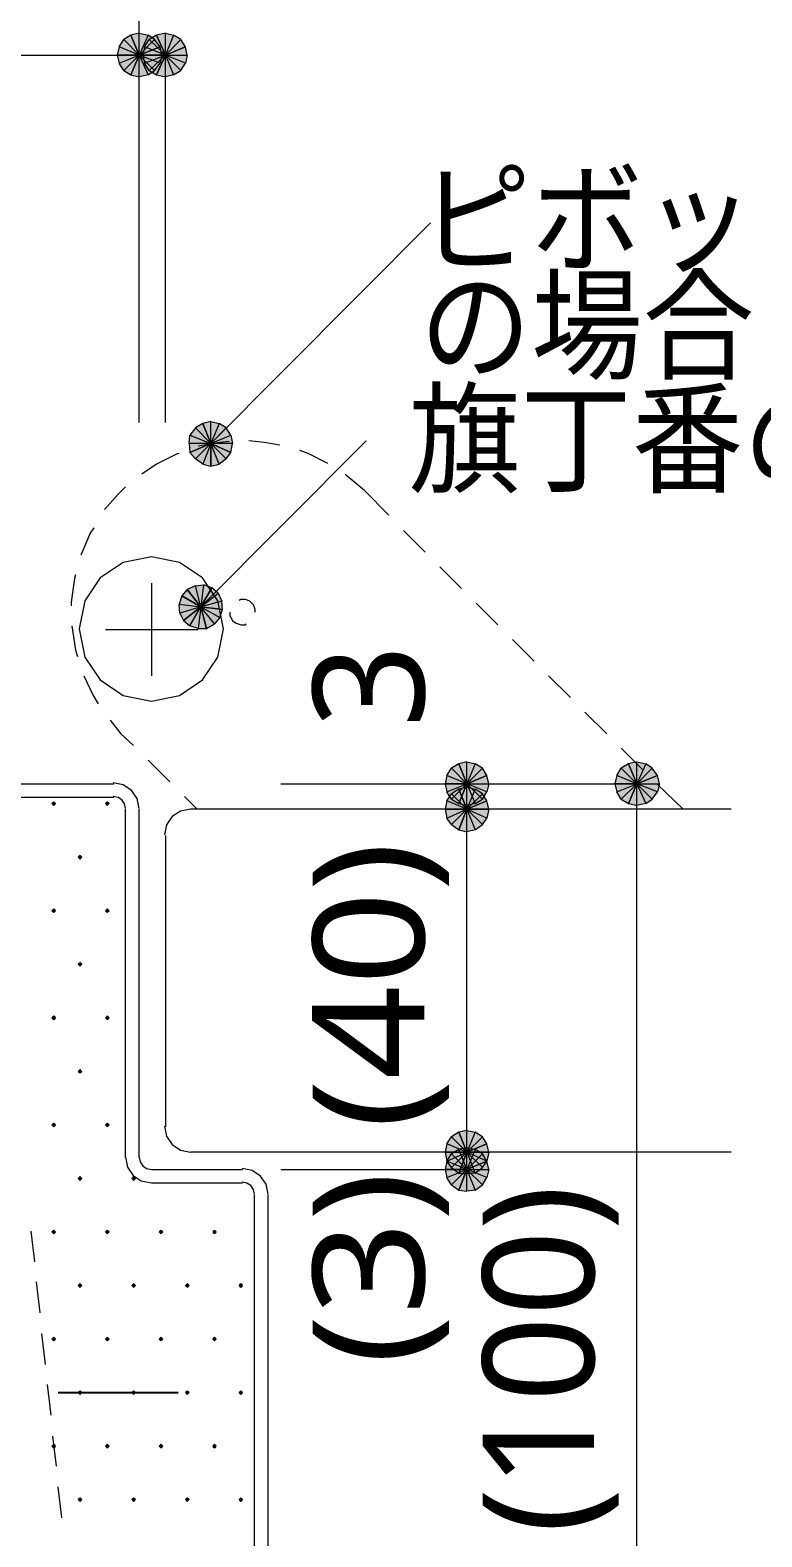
# Model space of a CAD drawing. Header units: millimetres. Extents: x 0 to 420, y 0 to 297.
# Drawn here: x 47.14 to 64.19, y 97.87 to 133.02 of the extents above; entities that cross this region are included whole.
import ezdxf
from ezdxf.enums import TextEntityAlignment as Align

# ---------------------------------------------------------------- set-up
doc = ezdxf.new("R2010")
doc.units = ezdxf.units.MM
doc.styles.add('kst32b', font='NotoSansJP-Variable.ttf')

msp = doc.modelspace()

# ---------------------------------------------------------------- hatches: boundary and pattern name
h = msp.add_hatch(color=7)
h.paths.add_polyline_path([(49.488, 132.905), (49.318, 132.8), (49.678, 132.44), (49.488, 132.905)])
h.paths.add_polyline_path([(49.318, 132.8), (49.678, 132.44), (49.212, 132.63), (49.318, 132.8)])
h.paths.add_polyline_path([(49.678, 132.44), (49.212, 132.63), (49.17, 132.44), (49.678, 132.44)])
h = msp.add_hatch(color=7)
h.paths.add_polyline_path([(50.038, 132.8), (49.89, 132.905), (49.678, 132.44), (50.038, 132.8)])
h.paths.add_polyline_path([(49.89, 132.905), (49.678, 132.44), (49.678, 132.948), (49.89, 132.905)])
h.paths.add_polyline_path([(49.678, 132.44), (49.678, 132.948), (49.488, 132.905), (49.678, 132.44)])
h = msp.add_hatch(color=7)
h.paths.add_polyline_path([(50.08, 132.905), (49.911, 132.8), (50.292, 132.44), (50.08, 132.905)])
h.paths.add_polyline_path([(49.911, 132.8), (50.292, 132.44), (49.805, 132.63), (49.911, 132.8)])
h.paths.add_polyline_path([(50.292, 132.44), (49.805, 132.63), (49.763, 132.44), (50.292, 132.44)])
h = msp.add_hatch(color=7)
h.paths.add_polyline_path([(50.652, 132.8), (50.482, 132.905), (50.292, 132.44), (50.652, 132.8)])
h.paths.add_polyline_path([(50.482, 132.905), (50.292, 132.44), (50.292, 132.948), (50.482, 132.905)])
h.paths.add_polyline_path([(50.292, 132.44), (50.292, 132.948), (50.08, 132.905), (50.292, 132.44)])
for points in [[(50.165, 132.63), (50.038, 132.8), (49.678, 132.44), (50.165, 132.63)], [(50.758, 132.63), (50.652, 132.8), (50.292, 132.44), (50.758, 132.63)], [(51.16, 123.846), (50.991, 123.74), (51.35, 123.38), (51.16, 123.846)], [(50.8, 119.973), (50.673, 119.825), (51.118, 119.571), (50.8, 119.973)], [(57.785, 115.634), (57.679, 115.803), (57.319, 115.443), (57.785, 115.634)], [(61.764, 115.634), (61.637, 115.803), (61.278, 115.443), (61.764, 115.634)], [(47.689, 115.02), (47.667, 114.998), (47.646, 114.977), (47.667, 114.956), (47.689, 114.935), (47.71, 114.956), (47.731, 114.977), (47.71, 114.998), (47.689, 115.02)], [(48.937, 115.02), (48.916, 114.998), (48.895, 114.977), (48.916, 114.956), (48.937, 114.935), (48.959, 114.956), (48.98, 114.977), (48.959, 114.998), (48.937, 115.02)], [(57.785, 115.041), (57.679, 115.21), (57.319, 114.85), (57.785, 115.041)], [(48.302, 113.771), (48.281, 113.75), (48.26, 113.729), (48.281, 113.707), (48.302, 113.686), (48.323, 113.707), (48.345, 113.729), (48.323, 113.75), (48.302, 113.771)], [(47.689, 112.522), (47.667, 112.501), (47.646, 112.48), (47.667, 112.459), (47.689, 112.437), (47.71, 112.459), (47.731, 112.48), (47.71, 112.501), (47.689, 112.522)], [(48.937, 112.522), (48.916, 112.501), (48.895, 112.48), (48.916, 112.459), (48.937, 112.437), (48.959, 112.459), (48.98, 112.48), (48.959, 112.501), (48.937, 112.522)], [(48.302, 111.273), (48.281, 111.252), (48.26, 111.231), (48.281, 111.21), (48.302, 111.188), (48.323, 111.21), (48.345, 111.231), (48.323, 111.252), (48.302, 111.273)], [(47.689, 110.024), (47.667, 110.003), (47.646, 109.982), (47.667, 109.961), (47.689, 109.94), (47.71, 109.961), (47.731, 109.982), (47.71, 110.003), (47.689, 110.024)], [(48.937, 110.024), (48.916, 110.003), (48.895, 109.982), (48.916, 109.961), (48.937, 109.94), (48.959, 109.961), (48.98, 109.982), (48.959, 110.003), (48.937, 110.024)], [(48.302, 108.775), (48.281, 108.754), (48.26, 108.733), (48.281, 108.712), (48.302, 108.691), (48.323, 108.712), (48.345, 108.733), (48.323, 108.754), (48.302, 108.775)], [(47.689, 107.527), (47.667, 107.505), (47.646, 107.484), (47.667, 107.463), (47.689, 107.442), (47.71, 107.463), (47.731, 107.484), (47.71, 107.505), (47.689, 107.527)], [(48.937, 107.527), (48.916, 107.505), (48.895, 107.484), (48.916, 107.463), (48.937, 107.442), (48.959, 107.463), (48.98, 107.484), (48.959, 107.505), (48.937, 107.527)], [(57.785, 107.04), (57.679, 107.209), (57.319, 106.849), (57.785, 107.04)], [(57.785, 106.638), (57.679, 106.807), (57.319, 106.447), (57.785, 106.638)], [(48.302, 106.278), (48.281, 106.257), (48.26, 106.236), (48.281, 106.214), (48.302, 106.193), (48.323, 106.214), (48.345, 106.236), (48.323, 106.257), (48.302, 106.278)], [(49.551, 106.278), (49.53, 106.257), (49.509, 106.236), (49.53, 106.214), (49.551, 106.193), (49.572, 106.214), (49.594, 106.236), (49.572, 106.257), (49.551, 106.278)], [(47.689, 105.029), (47.667, 105.008), (47.646, 104.987), (47.667, 104.966), (47.689, 104.944), (47.71, 104.966), (47.731, 104.987), (47.71, 105.008), (47.689, 105.029)], [(48.937, 105.029), (48.916, 105.008), (48.895, 104.987), (48.916, 104.966), (48.937, 104.944), (48.959, 104.966), (48.98, 104.987), (48.959, 105.008), (48.937, 105.029)], [(50.186, 105.029), (50.165, 105.008), (50.144, 104.987), (50.165, 104.966), (50.186, 104.944), (50.207, 104.966), (50.229, 104.987), (50.207, 105.008), (50.186, 105.029)], [(51.435, 105.029), (51.414, 105.008), (51.393, 104.987), (51.414, 104.966), (51.435, 104.944), (51.456, 104.966), (51.477, 104.987), (51.456, 105.008), (51.435, 105.029)], [(48.302, 103.78), (48.281, 103.759), (48.26, 103.738), (48.281, 103.717), (48.302, 103.696), (48.323, 103.717), (48.345, 103.738), (48.323, 103.759), (48.302, 103.78)], [(49.551, 103.78), (49.53, 103.759), (49.509, 103.738), (49.53, 103.717), (49.551, 103.696), (49.572, 103.717), (49.594, 103.738), (49.572, 103.759), (49.551, 103.78)], [(50.8, 103.78), (50.779, 103.759), (50.758, 103.738), (50.779, 103.717), (50.8, 103.696), (50.821, 103.717), (50.842, 103.738), (50.821, 103.759), (50.8, 103.78)], [(52.049, 103.78), (52.028, 103.759), (52.007, 103.738), (52.028, 103.717), (52.049, 103.696), (52.07, 103.717), (52.091, 103.738), (52.07, 103.759), (52.049, 103.78)], [(47.689, 102.531), (47.667, 102.51), (47.646, 102.489), (47.667, 102.468), (47.689, 102.447), (47.71, 102.468), (47.731, 102.489), (47.71, 102.51), (47.689, 102.531)], [(48.937, 102.531), (48.916, 102.51), (48.895, 102.489), (48.916, 102.468), (48.937, 102.447), (48.959, 102.468), (48.98, 102.489), (48.959, 102.51), (48.937, 102.531)], [(50.186, 102.531), (50.165, 102.51), (50.144, 102.489), (50.165, 102.468), (50.186, 102.447), (50.207, 102.468), (50.229, 102.489), (50.207, 102.51), (50.186, 102.531)], [(51.435, 102.531), (51.414, 102.51), (51.393, 102.489), (51.414, 102.468), (51.435, 102.447), (51.456, 102.468), (51.477, 102.489), (51.456, 102.51), (51.435, 102.531)], [(48.302, 101.282), (48.281, 101.261), (48.26, 101.24), (48.281, 101.219), (48.302, 101.198), (48.323, 101.219), (48.345, 101.24), (48.323, 101.261), (48.302, 101.282)], [(49.551, 101.282), (49.53, 101.261), (49.509, 101.24), (49.53, 101.219), (49.551, 101.198), (49.572, 101.219), (49.594, 101.24), (49.572, 101.261), (49.551, 101.282)], [(50.8, 101.282), (50.779, 101.261), (50.758, 101.24), (50.779, 101.219), (50.8, 101.198), (50.821, 101.219), (50.842, 101.24), (50.821, 101.261), (50.8, 101.282)], [(52.049, 101.282), (52.028, 101.261), (52.007, 101.24), (52.028, 101.219), (52.049, 101.198), (52.07, 101.219), (52.091, 101.24), (52.07, 101.261), (52.049, 101.282)], [(47.689, 100.034), (47.667, 100.012), (47.646, 99.991), (47.667, 99.97), (47.689, 99.949), (47.71, 99.97), (47.731, 99.991), (47.71, 100.012), (47.689, 100.034)], [(48.937, 100.034), (48.916, 100.012), (48.895, 99.991), (48.916, 99.97), (48.937, 99.949), (48.959, 99.97), (48.98, 99.991), (48.959, 100.012), (48.937, 100.034)], [(50.186, 100.034), (50.165, 100.012), (50.144, 99.991), (50.165, 99.97), (50.186, 99.949), (50.207, 99.97), (50.229, 99.991), (50.207, 100.012), (50.186, 100.034)], [(51.435, 100.034), (51.414, 100.012), (51.393, 99.991), (51.414, 99.97), (51.435, 99.949), (51.456, 99.97), (51.477, 99.991), (51.456, 100.012), (51.435, 100.034)], [(48.302, 98.785), (48.281, 98.764), (48.26, 98.743), (48.281, 98.721), (48.302, 98.7), (48.323, 98.721), (48.345, 98.743), (48.323, 98.764), (48.302, 98.785)], [(49.551, 98.785), (49.53, 98.764), (49.509, 98.743), (49.53, 98.721), (49.551, 98.7), (49.572, 98.721), (49.594, 98.743), (49.572, 98.764), (49.551, 98.785)], [(50.8, 98.785), (50.779, 98.764), (50.758, 98.743), (50.779, 98.721), (50.8, 98.7), (50.821, 98.721), (50.842, 98.743), (50.821, 98.764), (50.8, 98.785)], [(52.049, 98.785), (52.028, 98.764), (52.007, 98.743), (52.028, 98.721), (52.049, 98.7), (52.07, 98.721), (52.091, 98.743), (52.07, 98.764), (52.049, 98.785)]]:
    msp.add_hatch(color=7).paths.add_polyline_path(points)
h = msp.add_hatch(color=7)
h.paths.add_polyline_path([(50.038, 132.08), (50.165, 132.249), (49.678, 132.44), (50.038, 132.08)])
h.paths.add_polyline_path([(50.165, 132.249), (49.678, 132.44), (50.207, 132.44), (50.165, 132.249)])
h.paths.add_polyline_path([(49.678, 132.44), (50.207, 132.44), (50.165, 132.63), (49.678, 132.44)])
h = msp.add_hatch(color=7)
h.paths.add_polyline_path([(50.652, 132.08), (50.758, 132.249), (50.292, 132.44), (50.652, 132.08)])
h.paths.add_polyline_path([(50.758, 132.249), (50.292, 132.44), (50.8, 132.44), (50.758, 132.249)])
h.paths.add_polyline_path([(50.292, 132.44), (50.8, 132.44), (50.758, 132.63), (50.292, 132.44)])
h = msp.add_hatch(color=7)
h.paths.add_polyline_path([(49.17, 132.44), (49.212, 132.249), (49.678, 132.44), (49.17, 132.44)])
h.paths.add_polyline_path([(49.212, 132.249), (49.678, 132.44), (49.318, 132.08), (49.212, 132.249)])
h.paths.add_polyline_path([(49.678, 132.44), (49.318, 132.08), (49.488, 131.974), (49.678, 132.44)])
h = msp.add_hatch(color=7)
h.paths.add_polyline_path([(49.488, 131.974), (49.678, 131.932), (49.678, 132.44), (49.488, 131.974)])
h.paths.add_polyline_path([(49.678, 131.932), (49.678, 132.44), (49.89, 131.974), (49.678, 131.932)])
h.paths.add_polyline_path([(49.678, 132.44), (49.89, 131.974), (50.038, 132.08), (49.678, 132.44)])
h = msp.add_hatch(color=7)
h.paths.add_polyline_path([(49.763, 132.44), (49.805, 132.249), (50.292, 132.44), (49.763, 132.44)])
h.paths.add_polyline_path([(49.805, 132.249), (50.292, 132.44), (49.911, 132.08), (49.805, 132.249)])
h.paths.add_polyline_path([(50.292, 132.44), (49.911, 132.08), (50.08, 131.974), (50.292, 132.44)])
h = msp.add_hatch(color=7)
h.paths.add_polyline_path([(50.08, 131.974), (50.292, 131.932), (50.292, 132.44), (50.08, 131.974)])
h.paths.add_polyline_path([(50.292, 131.932), (50.292, 132.44), (50.482, 131.974), (50.292, 131.932)])
h.paths.add_polyline_path([(50.292, 132.44), (50.482, 131.974), (50.652, 132.08), (50.292, 132.44)])
h = msp.add_hatch(color=7)
h.paths.add_polyline_path([(50.991, 123.74), (50.864, 123.571), (51.35, 123.38), (50.991, 123.74)])
h.paths.add_polyline_path([(50.864, 123.571), (51.35, 123.38), (50.842, 123.38), (50.864, 123.571)])
h.paths.add_polyline_path([(51.35, 123.38), (50.842, 123.38), (50.864, 123.169), (51.35, 123.38)])
h = msp.add_hatch(color=7)
h.paths.add_polyline_path([(51.71, 123.74), (51.541, 123.846), (51.35, 123.38), (51.71, 123.74)])
h.paths.add_polyline_path([(51.541, 123.846), (51.35, 123.38), (51.35, 123.888), (51.541, 123.846)])
h.paths.add_polyline_path([(51.35, 123.38), (51.35, 123.888), (51.16, 123.846), (51.35, 123.38)])
h = msp.add_hatch(color=7)
h.paths.add_polyline_path([(51.816, 123.169), (51.858, 123.38), (51.35, 123.38), (51.816, 123.169)])
h.paths.add_polyline_path([(51.858, 123.38), (51.35, 123.38), (51.816, 123.571), (51.858, 123.38)])
h.paths.add_polyline_path([(51.35, 123.38), (51.816, 123.571), (51.71, 123.74), (51.35, 123.38)])
h = msp.add_hatch(color=7)
h.paths.add_polyline_path([(50.864, 123.169), (50.991, 123.021), (51.35, 123.38), (50.864, 123.169)])
h.paths.add_polyline_path([(50.991, 123.021), (51.35, 123.38), (51.16, 122.894), (50.991, 123.021)])
h.paths.add_polyline_path([(51.35, 123.38), (51.16, 122.894), (51.35, 122.851), (51.35, 123.38)])
h = msp.add_hatch(color=7)
h.paths.add_polyline_path([(51.35, 122.851), (51.541, 122.894), (51.35, 123.38), (51.35, 122.851)])
h.paths.add_polyline_path([(51.541, 122.894), (51.35, 123.38), (51.71, 123.021), (51.541, 122.894)])
h.paths.add_polyline_path([(51.35, 123.38), (51.71, 123.021), (51.816, 123.169), (51.35, 123.38)])
h = msp.add_hatch(color=7)
h.paths.add_polyline_path([(51.371, 120.015), (51.181, 120.079), (51.118, 119.571), (51.371, 120.015)])
h.paths.add_polyline_path([(51.181, 120.079), (51.118, 119.571), (50.991, 120.057), (51.181, 120.079)])
h.paths.add_polyline_path([(51.118, 119.571), (50.991, 120.057), (50.8, 119.973), (51.118, 119.571)])
h = msp.add_hatch(color=7)
h.paths.add_polyline_path([(51.625, 119.507), (51.604, 119.697), (51.118, 119.571), (51.625, 119.507)])
h.paths.add_polyline_path([(51.604, 119.697), (51.118, 119.571), (51.52, 119.888), (51.604, 119.697)])
h.paths.add_polyline_path([(51.118, 119.571), (51.52, 119.888), (51.371, 120.015), (51.118, 119.571)])
h = msp.add_hatch(color=7)
h.paths.add_polyline_path([(50.673, 119.825), (50.61, 119.634), (51.118, 119.571), (50.673, 119.825)])
h.paths.add_polyline_path([(50.61, 119.634), (51.118, 119.571), (50.631, 119.422), (50.61, 119.634)])
h.paths.add_polyline_path([(51.118, 119.571), (50.631, 119.422), (50.715, 119.253), (51.118, 119.571)])
h = msp.add_hatch(color=7)
h.paths.add_polyline_path([(50.715, 119.253), (50.864, 119.126), (51.118, 119.571), (50.715, 119.253)])
h.paths.add_polyline_path([(50.864, 119.126), (51.118, 119.571), (51.054, 119.062), (50.864, 119.126)])
h.paths.add_polyline_path([(51.118, 119.571), (51.054, 119.062), (51.245, 119.062), (51.118, 119.571)])
h = msp.add_hatch(color=7)
h.paths.add_polyline_path([(51.245, 119.062), (51.435, 119.168), (51.118, 119.571), (51.245, 119.062)])
h.paths.add_polyline_path([(51.435, 119.168), (51.118, 119.571), (51.562, 119.317), (51.435, 119.168)])
h.paths.add_polyline_path([(51.118, 119.571), (51.562, 119.317), (51.625, 119.507), (51.118, 119.571)])
h = msp.add_hatch(color=7)
h.paths.add_polyline_path([(57.129, 115.909), (56.96, 115.803), (57.319, 115.443), (57.129, 115.909)])
h.paths.add_polyline_path([(56.96, 115.803), (57.319, 115.443), (56.854, 115.634), (56.96, 115.803)])
h.paths.add_polyline_path([(57.319, 115.443), (56.854, 115.634), (56.811, 115.443), (57.319, 115.443)])
h = msp.add_hatch(color=7)
h.paths.add_polyline_path([(57.679, 115.803), (57.51, 115.909), (57.319, 115.443), (57.679, 115.803)])
h.paths.add_polyline_path([(57.51, 115.909), (57.319, 115.443), (57.319, 115.951), (57.51, 115.909)])
h.paths.add_polyline_path([(57.319, 115.443), (57.319, 115.951), (57.129, 115.909), (57.319, 115.443)])
h = msp.add_hatch(color=7)
h.paths.add_polyline_path([(57.679, 115.083), (57.785, 115.252), (57.319, 115.443), (57.679, 115.083)])
h.paths.add_polyline_path([(57.785, 115.252), (57.319, 115.443), (57.827, 115.443), (57.785, 115.252)])
h.paths.add_polyline_path([(57.319, 115.443), (57.827, 115.443), (57.785, 115.634), (57.319, 115.443)])
h = msp.add_hatch(color=7)
h.paths.add_polyline_path([(61.087, 115.909), (60.918, 115.803), (61.278, 115.443), (61.087, 115.909)])
h.paths.add_polyline_path([(60.918, 115.803), (61.278, 115.443), (60.812, 115.634), (60.918, 115.803)])
h.paths.add_polyline_path([(61.278, 115.443), (60.812, 115.634), (60.77, 115.443), (61.278, 115.443)])
h = msp.add_hatch(color=7)
h.paths.add_polyline_path([(61.637, 115.803), (61.489, 115.909), (61.278, 115.443), (61.637, 115.803)])
h.paths.add_polyline_path([(61.489, 115.909), (61.278, 115.443), (61.278, 115.951), (61.489, 115.909)])
h.paths.add_polyline_path([(61.278, 115.443), (61.278, 115.951), (61.087, 115.909), (61.278, 115.443)])
h = msp.add_hatch(color=7)
h.paths.add_polyline_path([(61.637, 115.083), (61.764, 115.252), (61.278, 115.443), (61.637, 115.083)])
h.paths.add_polyline_path([(61.764, 115.252), (61.278, 115.443), (61.807, 115.443), (61.764, 115.252)])
h.paths.add_polyline_path([(61.278, 115.443), (61.807, 115.443), (61.764, 115.634), (61.278, 115.443)])
h = msp.add_hatch(color=7)
h.paths.add_polyline_path([(56.811, 115.443), (56.854, 115.252), (57.319, 115.443), (56.811, 115.443)])
h.paths.add_polyline_path([(56.854, 115.252), (57.319, 115.443), (56.96, 115.083), (56.854, 115.252)])
h.paths.add_polyline_path([(57.319, 115.443), (56.96, 115.083), (57.129, 114.977), (57.319, 115.443)])
h = msp.add_hatch(color=7)
h.paths.add_polyline_path([(57.129, 115.316), (56.96, 115.21), (57.319, 114.85), (57.129, 115.316)])
h.paths.add_polyline_path([(56.96, 115.21), (57.319, 114.85), (56.854, 115.041), (56.96, 115.21)])
h.paths.add_polyline_path([(57.319, 114.85), (56.854, 115.041), (56.811, 114.85), (57.319, 114.85)])
h = msp.add_hatch(color=7)
h.paths.add_polyline_path([(57.129, 114.977), (57.319, 114.935), (57.319, 115.443), (57.129, 114.977)])
h.paths.add_polyline_path([(57.319, 114.935), (57.319, 115.443), (57.51, 114.977), (57.319, 114.935)])
h.paths.add_polyline_path([(57.319, 115.443), (57.51, 114.977), (57.679, 115.083), (57.319, 115.443)])
h = msp.add_hatch(color=7)
h.paths.add_polyline_path([(57.679, 115.21), (57.51, 115.316), (57.319, 114.85), (57.679, 115.21)])
h.paths.add_polyline_path([(57.51, 115.316), (57.319, 114.85), (57.319, 115.358), (57.51, 115.316)])
h.paths.add_polyline_path([(57.319, 114.85), (57.319, 115.358), (57.129, 115.316), (57.319, 114.85)])
h = msp.add_hatch(color=7)
h.paths.add_polyline_path([(60.77, 115.443), (60.812, 115.252), (61.278, 115.443), (60.77, 115.443)])
h.paths.add_polyline_path([(60.812, 115.252), (61.278, 115.443), (60.918, 115.083), (60.812, 115.252)])
h.paths.add_polyline_path([(61.278, 115.443), (60.918, 115.083), (61.087, 114.977), (61.278, 115.443)])
h = msp.add_hatch(color=7)
h.paths.add_polyline_path([(61.087, 114.977), (61.278, 114.935), (61.278, 115.443), (61.087, 114.977)])
h.paths.add_polyline_path([(61.278, 114.935), (61.278, 115.443), (61.489, 114.977), (61.278, 114.935)])
h.paths.add_polyline_path([(61.278, 115.443), (61.489, 114.977), (61.637, 115.083), (61.278, 115.443)])
h = msp.add_hatch(color=7)
h.paths.add_polyline_path([(57.679, 114.49), (57.785, 114.639), (57.319, 114.85), (57.679, 114.49)])
h.paths.add_polyline_path([(57.785, 114.639), (57.319, 114.85), (57.827, 114.85), (57.785, 114.639)])
h.paths.add_polyline_path([(57.319, 114.85), (57.827, 114.85), (57.785, 115.041), (57.319, 114.85)])
h = msp.add_hatch(color=7)
h.paths.add_polyline_path([(56.811, 114.85), (56.854, 114.639), (57.319, 114.85), (56.811, 114.85)])
h.paths.add_polyline_path([(56.854, 114.639), (57.319, 114.85), (56.96, 114.49), (56.854, 114.639)])
h.paths.add_polyline_path([(57.319, 114.85), (56.96, 114.49), (57.129, 114.363), (57.319, 114.85)])
h = msp.add_hatch(color=7)
h.paths.add_polyline_path([(57.129, 114.363), (57.319, 114.321), (57.319, 114.85), (57.129, 114.363)])
h.paths.add_polyline_path([(57.319, 114.321), (57.319, 114.85), (57.51, 114.363), (57.319, 114.321)])
h.paths.add_polyline_path([(57.319, 114.85), (57.51, 114.363), (57.679, 114.49), (57.319, 114.85)])
h = msp.add_hatch(color=7)
h.paths.add_polyline_path([(57.129, 107.315), (56.96, 107.209), (57.319, 106.849), (57.129, 107.315)])
h.paths.add_polyline_path([(56.96, 107.209), (57.319, 106.849), (56.854, 107.04), (56.96, 107.209)])
h.paths.add_polyline_path([(57.319, 106.849), (56.854, 107.04), (56.811, 106.849), (57.319, 106.849)])
h = msp.add_hatch(color=7)
h.paths.add_polyline_path([(57.679, 107.209), (57.51, 107.315), (57.319, 106.849), (57.679, 107.209)])
h.paths.add_polyline_path([(57.51, 107.315), (57.319, 106.849), (57.319, 107.357), (57.51, 107.315)])
h.paths.add_polyline_path([(57.319, 106.849), (57.319, 107.357), (57.129, 107.315), (57.319, 106.849)])
h = msp.add_hatch(color=7)
h.paths.add_polyline_path([(57.129, 106.913), (56.96, 106.807), (57.319, 106.447), (57.129, 106.913)])
h.paths.add_polyline_path([(56.96, 106.807), (57.319, 106.447), (56.854, 106.638), (56.96, 106.807)])
h.paths.add_polyline_path([(57.319, 106.447), (56.854, 106.638), (56.811, 106.447), (57.319, 106.447)])
h = msp.add_hatch(color=7)
h.paths.add_polyline_path([(56.811, 106.849), (56.854, 106.638), (57.319, 106.849), (56.811, 106.849)])
h.paths.add_polyline_path([(56.854, 106.638), (57.319, 106.849), (56.96, 106.489), (56.854, 106.638)])
h.paths.add_polyline_path([(57.319, 106.849), (56.96, 106.489), (57.129, 106.362), (57.319, 106.849)])
h = msp.add_hatch(color=7)
h.paths.add_polyline_path([(57.679, 106.807), (57.51, 106.913), (57.319, 106.447), (57.679, 106.807)])
h.paths.add_polyline_path([(57.51, 106.913), (57.319, 106.447), (57.319, 106.955), (57.51, 106.913)])
h.paths.add_polyline_path([(57.319, 106.447), (57.319, 106.955), (57.129, 106.913), (57.319, 106.447)])
h = msp.add_hatch(color=7)
h.paths.add_polyline_path([(57.129, 106.362), (57.319, 106.341), (57.319, 106.849), (57.129, 106.362)])
h.paths.add_polyline_path([(57.319, 106.341), (57.319, 106.849), (57.51, 106.362), (57.319, 106.341)])
h.paths.add_polyline_path([(57.319, 106.849), (57.51, 106.362), (57.679, 106.489), (57.319, 106.849)])
h = msp.add_hatch(color=7)
h.paths.add_polyline_path([(57.679, 106.489), (57.785, 106.638), (57.319, 106.849), (57.679, 106.489)])
h.paths.add_polyline_path([(57.785, 106.638), (57.319, 106.849), (57.827, 106.849), (57.785, 106.638)])
h.paths.add_polyline_path([(57.319, 106.849), (57.827, 106.849), (57.785, 107.04), (57.319, 106.849)])
h = msp.add_hatch(color=7)
h.paths.add_polyline_path([(57.679, 106.087), (57.785, 106.257), (57.319, 106.447), (57.679, 106.087)])
h.paths.add_polyline_path([(57.785, 106.257), (57.319, 106.447), (57.827, 106.447), (57.785, 106.257)])
h.paths.add_polyline_path([(57.319, 106.447), (57.827, 106.447), (57.785, 106.638), (57.319, 106.447)])
h = msp.add_hatch(color=7)
h.paths.add_polyline_path([(56.811, 106.447), (56.854, 106.257), (57.319, 106.447), (56.811, 106.447)])
h.paths.add_polyline_path([(56.854, 106.257), (57.319, 106.447), (56.96, 106.087), (56.854, 106.257)])
h.paths.add_polyline_path([(57.319, 106.447), (56.96, 106.087), (57.129, 105.96), (57.319, 106.447)])
h = msp.add_hatch(color=7)
h.paths.add_polyline_path([(57.129, 105.96), (57.319, 105.939), (57.319, 106.447), (57.129, 105.96)])
h.paths.add_polyline_path([(57.319, 105.939), (57.319, 106.447), (57.51, 105.96), (57.319, 105.939)])
h.paths.add_polyline_path([(57.319, 106.447), (57.51, 105.96), (57.679, 106.087), (57.319, 106.447)])

# ---------------------------------------------------------------- linework, layer by layer
at = {"lineweight": 13}
for points in [[(49.678, 123.867), (49.678, 139.446)], [(44.683, 132.44), (49.678, 132.44), (50.292, 132.44)], [(50.292, 123.867), (50.292, 132.44)], [(51.35, 123.38), (56.473, 128.524)], [(51.774, 123.423), (51.562, 123.402), (51.054, 123.317)], [(51.118, 119.571), (54.97, 123.444)], [(52.959, 123.338), (52.599, 123.402), (52.239, 123.444)], [(50.61, 123.148), (50.546, 123.126), (50.08, 122.894)], [(54.081, 122.915), (53.615, 123.148), (53.425, 123.211)], [(50.08, 122.894), (49.742, 122.661)], [(54.928, 122.28), (54.525, 122.618), (54.483, 122.661)], [(49.361, 122.364), (49.191, 122.195), (48.874, 121.835)], [(54.928, 122.28), (55.499, 121.708)], [(48.62, 121.412), (48.535, 121.285), (48.323, 120.777)], [(55.838, 121.348), (56.346, 120.84)], [(48.196, 120.311), (48.175, 120.227), (48.091, 119.676), (48.091, 119.592)], [(56.684, 120.502), (57.192, 119.994)], [(49.975, 117.962), (49.975, 120.121)], [(52.387, 119.443), (52.387, 119.507), (52.366, 119.549), (52.345, 119.613), (52.303, 119.655), (52.261, 119.697), (52.218, 119.719), (52.155, 119.74), (52.112, 119.74), (52.049, 119.74), (52.007, 119.719)], [(57.531, 119.655), (58.039, 119.147)], [(51.795, 119.443), (51.795, 119.422), (51.795, 119.359), (51.816, 119.317), (51.858, 119.253), (51.901, 119.211), (51.943, 119.189), (51.985, 119.168), (52.049, 119.147), (52.112, 119.147), (52.155, 119.147), (52.176, 119.168)], [(48.112, 119.126), (48.196, 118.554), (48.239, 118.406)], [(48.895, 119.041), (51.054, 119.041)], [(58.378, 118.808), (58.886, 118.3)], [(48.387, 117.962), (48.599, 117.517), (48.726, 117.306)], [(59.224, 117.962), (59.732, 117.454)], [(60.071, 117.115), (60.579, 116.607)], [(49.001, 116.925), (49.255, 116.607)], [(49.255, 116.607), (49.551, 116.332)], [(49.89, 115.993), (50.398, 115.485)], [(60.918, 116.268), (61.426, 115.761)], [(45.275, 115.443), (49.086, 115.443)], [(49.678, 114.861), (49.631, 115.096), (49.501, 115.287), (49.31, 115.417), (49.075, 115.464)], [(52.98, 115.443), (61.278, 115.443)], [(53.89, 95.441), (61.278, 95.441), (61.278, 115.443)], [(57.319, 106.447), (57.319, 106.849), (57.319, 114.85), (57.319, 115.443)], [(61.764, 115.422), (62.357, 114.85)], [(45.275, 115.125), (49.086, 115.125)], [(49.361, 114.861), (49.338, 114.972), (49.277, 115.063), (49.186, 115.124), (49.075, 115.147)], [(50.737, 115.147), (51.033, 114.85)], [(49.361, 106.722), (49.361, 114.85)], [(49.678, 106.722), (49.678, 114.85)], [(50.874, 114.85), (50.639, 114.803), (50.448, 114.674), (50.318, 114.482), (50.271, 114.247)], [(63.479, 114.85), (50.885, 114.85)], [(50.292, 114.237), (50.292, 107.442)], [(50.271, 107.453), (50.318, 107.218), (50.448, 107.026), (50.639, 106.897), (50.874, 106.849)], [(63.479, 106.849), (50.885, 106.849)], [(49.361, 106.733), (49.408, 106.498), (49.537, 106.306), (49.729, 106.177), (49.964, 106.13)], [(49.678, 106.733), (49.701, 106.622), (49.762, 106.531), (49.853, 106.47), (49.964, 106.447)], [(49.975, 106.447), (52.091, 106.447)], [(52.684, 105.865), (52.636, 106.1), (52.507, 106.292), (52.315, 106.421), (52.081, 106.468)], [(52.366, 105.865), (52.344, 105.976), (52.283, 106.067), (52.192, 106.128), (52.081, 106.151)], [(52.98, 106.447), (57.319, 106.447)], [(49.975, 106.13), (52.091, 106.13)], [(52.366, 96.054), (52.366, 105.854)], [(52.684, 96.054), (52.684, 105.854)], [(47.244, 104.288), (47.159, 105.008)], [(47.371, 103.103), (47.286, 103.822)], [(47.498, 101.896), (47.413, 102.616)], [(47.625, 100.711), (47.54, 101.431)], [(47.752, 99.526), (47.667, 100.224)], [(47.879, 98.319), (47.794, 99.039)]]:
    msp.add_lwpolyline(points, dxfattribs=at)
at = {"lineweight": 0}
for points in [[(49.488, 132.905), (49.318, 132.8), (49.678, 132.44)], [(49.678, 132.44), (49.678, 132.948), (49.488, 132.905)], [(49.89, 132.905), (49.678, 132.44), (49.678, 132.948)], [(50.038, 132.8), (49.89, 132.905), (49.678, 132.44)], [(50.08, 132.905), (49.911, 132.8), (50.292, 132.44)], [(50.292, 132.44), (50.292, 132.948), (50.08, 132.905)], [(50.482, 132.905), (50.292, 132.44), (50.292, 132.948)], [(50.652, 132.8), (50.482, 132.905), (50.292, 132.44)], [(49.678, 132.44), (49.212, 132.63), (49.17, 132.44)], [(49.318, 132.8), (49.678, 132.44), (49.212, 132.63)], [(50.165, 132.63), (50.038, 132.8), (49.678, 132.44)], [(49.678, 132.44), (50.207, 132.44), (50.165, 132.63)], [(50.292, 132.44), (49.805, 132.63), (49.763, 132.44)], [(49.911, 132.8), (50.292, 132.44), (49.805, 132.63)], [(50.758, 132.63), (50.652, 132.8), (50.292, 132.44)], [(50.292, 132.44), (50.8, 132.44), (50.758, 132.63)], [(49.17, 132.44), (49.212, 132.249), (49.678, 132.44)], [(49.212, 132.249), (49.678, 132.44), (49.318, 132.08)], [(49.678, 132.44), (49.318, 132.08), (49.488, 131.974)], [(49.488, 131.974), (49.678, 131.932), (49.678, 132.44)], [(49.678, 131.932), (49.678, 132.44), (49.89, 131.974)], [(49.678, 132.44), (49.89, 131.974), (50.038, 132.08)], [(50.038, 132.08), (50.165, 132.249), (49.678, 132.44)], [(50.165, 132.249), (49.678, 132.44), (50.207, 132.44)], [(49.763, 132.44), (49.805, 132.249), (50.292, 132.44)], [(49.805, 132.249), (50.292, 132.44), (49.911, 132.08)], [(50.292, 132.44), (49.911, 132.08), (50.08, 131.974)], [(50.08, 131.974), (50.292, 131.932), (50.292, 132.44)], [(50.292, 131.932), (50.292, 132.44), (50.482, 131.974)], [(50.292, 132.44), (50.482, 131.974), (50.652, 132.08)], [(50.652, 132.08), (50.758, 132.249), (50.292, 132.44)], [(50.758, 132.249), (50.292, 132.44), (50.8, 132.44)], [(50.991, 123.74), (50.864, 123.571), (51.35, 123.38)], [(51.16, 123.846), (50.991, 123.74), (51.35, 123.38)], [(51.35, 123.38), (51.35, 123.888), (51.16, 123.846)], [(51.541, 123.846), (51.35, 123.38), (51.35, 123.888)], [(51.71, 123.74), (51.541, 123.846), (51.35, 123.38)], [(51.35, 123.38), (51.816, 123.571), (51.71, 123.74)], [(50.864, 123.571), (51.35, 123.38), (50.842, 123.38)], [(51.35, 123.38), (50.842, 123.38), (50.864, 123.169)], [(50.864, 123.169), (50.991, 123.021), (51.35, 123.38)], [(50.991, 123.021), (51.35, 123.38), (51.16, 122.894)], [(51.35, 123.38), (51.16, 122.894), (51.35, 122.851)], [(51.858, 123.38), (51.35, 123.38), (51.816, 123.571)], [(51.35, 122.851), (51.541, 122.894), (51.35, 123.38)], [(51.541, 122.894), (51.35, 123.38), (51.71, 123.021)], [(51.35, 123.38), (51.71, 123.021), (51.816, 123.169)], [(51.816, 123.169), (51.858, 123.38), (51.35, 123.38)], [(50.8, 119.973), (50.673, 119.825), (51.118, 119.571)], [(51.118, 119.571), (50.991, 120.057), (50.8, 119.973)], [(51.181, 120.079), (51.118, 119.571), (50.991, 120.057)], [(51.371, 120.015), (51.181, 120.079), (51.118, 119.571)], [(51.118, 119.571), (51.52, 119.888), (51.371, 120.015)], [(51.604, 119.697), (51.118, 119.571), (51.52, 119.888)], [(50.673, 119.825), (50.61, 119.634), (51.118, 119.571)], [(50.61, 119.634), (51.118, 119.571), (50.631, 119.422)], [(51.118, 119.571), (50.631, 119.422), (50.715, 119.253)], [(50.715, 119.253), (50.864, 119.126), (51.118, 119.571)], [(50.864, 119.126), (51.118, 119.571), (51.054, 119.062)], [(51.118, 119.571), (51.054, 119.062), (51.245, 119.062)], [(51.625, 119.507), (51.604, 119.697), (51.118, 119.571)], [(51.245, 119.062), (51.435, 119.168), (51.118, 119.571)], [(51.435, 119.168), (51.118, 119.571), (51.562, 119.317)], [(51.118, 119.571), (51.562, 119.317), (51.625, 119.507)], [(57.319, 115.443), (56.854, 115.634), (56.811, 115.443)], [(56.96, 115.803), (57.319, 115.443), (56.854, 115.634)], [(57.129, 115.909), (56.96, 115.803), (57.319, 115.443)], [(57.319, 115.443), (57.319, 115.951), (57.129, 115.909)], [(57.51, 115.909), (57.319, 115.443), (57.319, 115.951)], [(57.679, 115.803), (57.51, 115.909), (57.319, 115.443)], [(57.785, 115.634), (57.679, 115.803), (57.319, 115.443)], [(57.319, 115.443), (57.827, 115.443), (57.785, 115.634)], [(61.278, 115.443), (60.812, 115.634), (60.77, 115.443)], [(60.918, 115.803), (61.278, 115.443), (60.812, 115.634)], [(61.087, 115.909), (60.918, 115.803), (61.278, 115.443)], [(61.278, 115.443), (61.278, 115.951), (61.087, 115.909)], [(61.489, 115.909), (61.278, 115.443), (61.278, 115.951)], [(61.637, 115.803), (61.489, 115.909), (61.278, 115.443)], [(61.764, 115.634), (61.637, 115.803), (61.278, 115.443)], [(61.278, 115.443), (61.807, 115.443), (61.764, 115.634)], [(56.811, 115.443), (56.854, 115.252), (57.319, 115.443)], [(56.854, 115.252), (57.319, 115.443), (56.96, 115.083)], [(57.319, 115.443), (56.96, 115.083), (57.129, 114.977)], [(57.129, 115.316), (56.96, 115.21), (57.319, 114.85)], [(57.129, 114.977), (57.319, 114.935), (57.319, 115.443)], [(57.319, 114.85), (57.319, 115.358), (57.129, 115.316)], [(57.319, 114.935), (57.319, 115.443), (57.51, 114.977)], [(57.319, 115.443), (57.51, 114.977), (57.679, 115.083)], [(57.679, 115.083), (57.785, 115.252), (57.319, 115.443)], [(57.785, 115.252), (57.319, 115.443), (57.827, 115.443)], [(57.51, 115.316), (57.319, 114.85), (57.319, 115.358)], [(57.679, 115.21), (57.51, 115.316), (57.319, 114.85)], [(60.77, 115.443), (60.812, 115.252), (61.278, 115.443)], [(60.812, 115.252), (61.278, 115.443), (60.918, 115.083)], [(61.278, 115.443), (60.918, 115.083), (61.087, 114.977)], [(61.087, 114.977), (61.278, 114.935), (61.278, 115.443)], [(61.278, 114.935), (61.278, 115.443), (61.489, 114.977)], [(61.278, 115.443), (61.489, 114.977), (61.637, 115.083)], [(61.637, 115.083), (61.764, 115.252), (61.278, 115.443)], [(61.764, 115.252), (61.278, 115.443), (61.807, 115.443)], [(47.689, 115.02), (47.667, 114.998), (47.646, 114.977), (47.667, 114.956), (47.689, 114.935), (47.71, 114.956), (47.731, 114.977), (47.71, 114.998)], [(48.937, 115.02), (48.916, 114.998), (48.895, 114.977), (48.916, 114.956), (48.937, 114.935), (48.959, 114.956), (48.98, 114.977), (48.959, 114.998)], [(57.319, 114.85), (56.854, 115.041), (56.811, 114.85)], [(56.96, 115.21), (57.319, 114.85), (56.854, 115.041)], [(57.785, 115.041), (57.679, 115.21), (57.319, 114.85)], [(57.319, 114.85), (57.827, 114.85), (57.785, 115.041)], [(56.811, 114.85), (56.854, 114.639), (57.319, 114.85)], [(56.854, 114.639), (57.319, 114.85), (56.96, 114.49)], [(57.319, 114.85), (56.96, 114.49), (57.129, 114.363)], [(57.129, 114.363), (57.319, 114.321), (57.319, 114.85)], [(57.319, 114.321), (57.319, 114.85), (57.51, 114.363)], [(57.319, 114.85), (57.51, 114.363), (57.679, 114.49)], [(57.679, 114.49), (57.785, 114.639), (57.319, 114.85)], [(57.785, 114.639), (57.319, 114.85), (57.827, 114.85)], [(48.302, 113.771), (48.281, 113.75), (48.26, 113.729), (48.281, 113.707), (48.302, 113.686), (48.323, 113.707), (48.345, 113.729), (48.323, 113.75)], [(47.689, 112.522), (47.667, 112.501), (47.646, 112.48), (47.667, 112.459), (47.689, 112.437), (47.71, 112.459), (47.731, 112.48), (47.71, 112.501)], [(48.937, 112.522), (48.916, 112.501), (48.895, 112.48), (48.916, 112.459), (48.937, 112.437), (48.959, 112.459), (48.98, 112.48), (48.959, 112.501)], [(48.302, 111.273), (48.281, 111.252), (48.26, 111.231), (48.281, 111.21), (48.302, 111.188), (48.323, 111.21), (48.345, 111.231), (48.323, 111.252)], [(47.689, 110.024), (47.667, 110.003), (47.646, 109.982), (47.667, 109.961), (47.689, 109.94), (47.71, 109.961), (47.731, 109.982), (47.71, 110.003)], [(48.937, 110.024), (48.916, 110.003), (48.895, 109.982), (48.916, 109.961), (48.937, 109.94), (48.959, 109.961), (48.98, 109.982), (48.959, 110.003)], [(48.302, 108.775), (48.281, 108.754), (48.26, 108.733), (48.281, 108.712), (48.302, 108.691), (48.323, 108.712), (48.345, 108.733), (48.323, 108.754)], [(47.689, 107.527), (47.667, 107.505), (47.646, 107.484), (47.667, 107.463), (47.689, 107.442), (47.71, 107.463), (47.731, 107.484), (47.71, 107.505)], [(48.937, 107.527), (48.916, 107.505), (48.895, 107.484), (48.916, 107.463), (48.937, 107.442), (48.959, 107.463), (48.98, 107.484), (48.959, 107.505)], [(56.96, 107.209), (57.319, 106.849), (56.854, 107.04)], [(57.129, 107.315), (56.96, 107.209), (57.319, 106.849)], [(57.319, 106.849), (57.319, 107.357), (57.129, 107.315)], [(57.51, 107.315), (57.319, 106.849), (57.319, 107.357)], [(57.679, 107.209), (57.51, 107.315), (57.319, 106.849)], [(57.785, 107.04), (57.679, 107.209), (57.319, 106.849)], [(57.319, 106.849), (56.854, 107.04), (56.811, 106.849)], [(56.811, 106.849), (56.854, 106.638), (57.319, 106.849)], [(56.854, 106.638), (57.319, 106.849), (56.96, 106.489)], [(57.129, 106.913), (56.96, 106.807), (57.319, 106.447)], [(57.319, 106.849), (56.96, 106.489), (57.129, 106.362)], [(57.319, 106.447), (57.319, 106.955), (57.129, 106.913)], [(57.129, 106.362), (57.319, 106.341), (57.319, 106.849)], [(57.319, 106.849), (57.827, 106.849), (57.785, 107.04)], [(57.51, 106.913), (57.319, 106.447), (57.319, 106.955)], [(57.679, 106.807), (57.51, 106.913), (57.319, 106.447)], [(57.319, 106.341), (57.319, 106.849), (57.51, 106.362)], [(57.319, 106.849), (57.51, 106.362), (57.679, 106.489)], [(57.679, 106.489), (57.785, 106.638), (57.319, 106.849)], [(57.785, 106.638), (57.319, 106.849), (57.827, 106.849)], [(57.319, 106.447), (56.854, 106.638), (56.811, 106.447)], [(56.96, 106.807), (57.319, 106.447), (56.854, 106.638)], [(57.785, 106.638), (57.679, 106.807), (57.319, 106.447)], [(57.319, 106.447), (57.827, 106.447), (57.785, 106.638)], [(48.302, 106.278), (48.281, 106.257), (48.26, 106.236), (48.281, 106.214), (48.302, 106.193), (48.323, 106.214), (48.345, 106.236), (48.323, 106.257)], [(49.551, 106.278), (49.53, 106.257), (49.509, 106.236), (49.53, 106.214), (49.551, 106.193), (49.572, 106.214), (49.594, 106.236), (49.572, 106.257)], [(56.811, 106.447), (56.854, 106.257), (57.319, 106.447)], [(56.854, 106.257), (57.319, 106.447), (56.96, 106.087)], [(57.319, 106.447), (56.96, 106.087), (57.129, 105.96)], [(57.129, 105.96), (57.319, 105.939), (57.319, 106.447)], [(57.319, 105.939), (57.319, 106.447), (57.51, 105.96)], [(57.319, 106.447), (57.51, 105.96), (57.679, 106.087)], [(57.679, 106.087), (57.785, 106.257), (57.319, 106.447)], [(57.785, 106.257), (57.319, 106.447), (57.827, 106.447)], [(47.689, 105.029), (47.667, 105.008), (47.646, 104.987), (47.667, 104.966), (47.689, 104.944), (47.71, 104.966), (47.731, 104.987), (47.71, 105.008)], [(48.937, 105.029), (48.916, 105.008), (48.895, 104.987), (48.916, 104.966), (48.937, 104.944), (48.959, 104.966), (48.98, 104.987), (48.959, 105.008)], [(50.186, 105.029), (50.165, 105.008), (50.144, 104.987), (50.165, 104.966), (50.186, 104.944), (50.207, 104.966), (50.229, 104.987), (50.207, 105.008)], [(51.435, 105.029), (51.414, 105.008), (51.393, 104.987), (51.414, 104.966), (51.435, 104.944), (51.456, 104.966), (51.477, 104.987), (51.456, 105.008)], [(48.302, 103.78), (48.281, 103.759), (48.26, 103.738), (48.281, 103.717), (48.302, 103.696), (48.323, 103.717), (48.345, 103.738), (48.323, 103.759)], [(49.551, 103.78), (49.53, 103.759), (49.509, 103.738), (49.53, 103.717), (49.551, 103.696), (49.572, 103.717), (49.594, 103.738), (49.572, 103.759)], [(50.8, 103.78), (50.779, 103.759), (50.758, 103.738), (50.779, 103.717), (50.8, 103.696), (50.821, 103.717), (50.842, 103.738), (50.821, 103.759)], [(52.049, 103.78), (52.028, 103.759), (52.007, 103.738), (52.028, 103.717), (52.049, 103.696), (52.07, 103.717), (52.091, 103.738), (52.07, 103.759)], [(47.689, 102.531), (47.667, 102.51), (47.646, 102.489), (47.667, 102.468), (47.689, 102.447), (47.71, 102.468), (47.731, 102.489), (47.71, 102.51)], [(48.937, 102.531), (48.916, 102.51), (48.895, 102.489), (48.916, 102.468), (48.937, 102.447), (48.959, 102.468), (48.98, 102.489), (48.959, 102.51)], [(50.186, 102.531), (50.165, 102.51), (50.144, 102.489), (50.165, 102.468), (50.186, 102.447), (50.207, 102.468), (50.229, 102.489), (50.207, 102.51)], [(51.435, 102.531), (51.414, 102.51), (51.393, 102.489), (51.414, 102.468), (51.435, 102.447), (51.456, 102.468), (51.477, 102.489), (51.456, 102.51)], [(48.302, 101.282), (48.281, 101.261), (48.26, 101.24), (48.281, 101.219), (48.302, 101.198), (48.323, 101.219), (48.345, 101.24), (48.323, 101.261)], [(49.551, 101.282), (49.53, 101.261), (49.509, 101.24), (49.53, 101.219), (49.551, 101.198), (49.572, 101.219), (49.594, 101.24), (49.572, 101.261)], [(50.8, 101.282), (50.779, 101.261), (50.758, 101.24), (50.779, 101.219), (50.8, 101.198), (50.821, 101.219), (50.842, 101.24), (50.821, 101.261)], [(52.049, 101.282), (52.028, 101.261), (52.007, 101.24), (52.028, 101.219), (52.049, 101.198), (52.07, 101.219), (52.091, 101.24), (52.07, 101.261)], [(47.689, 100.034), (47.667, 100.012), (47.646, 99.991), (47.667, 99.97), (47.689, 99.949), (47.71, 99.97), (47.731, 99.991), (47.71, 100.012)], [(48.937, 100.034), (48.916, 100.012), (48.895, 99.991), (48.916, 99.97), (48.937, 99.949), (48.959, 99.97), (48.98, 99.991), (48.959, 100.012)], [(50.186, 100.034), (50.165, 100.012), (50.144, 99.991), (50.165, 99.97), (50.186, 99.949), (50.207, 99.97), (50.229, 99.991), (50.207, 100.012)], [(51.435, 100.034), (51.414, 100.012), (51.393, 99.991), (51.414, 99.97), (51.435, 99.949), (51.456, 99.97), (51.477, 99.991), (51.456, 100.012)], [(48.302, 98.785), (48.281, 98.764), (48.26, 98.743), (48.281, 98.721), (48.302, 98.7), (48.323, 98.721), (48.345, 98.743), (48.323, 98.764)], [(49.551, 98.785), (49.53, 98.764), (49.509, 98.743), (49.53, 98.721), (49.551, 98.7), (49.572, 98.721), (49.594, 98.743), (49.572, 98.764)], [(50.8, 98.785), (50.779, 98.764), (50.758, 98.743), (50.779, 98.721), (50.8, 98.7), (50.821, 98.721), (50.842, 98.743), (50.821, 98.764)], [(52.049, 98.785), (52.028, 98.764), (52.007, 98.743), (52.028, 98.721), (52.049, 98.7), (52.07, 98.721), (52.091, 98.743), (52.07, 98.764)]]:
    msp.add_lwpolyline(points, close=True, dxfattribs=at)
at = {"lineweight": 13}
msp.add_lwpolyline([(51.647, 119.052), (51.514, 119.707), (51.154, 120.242), (50.619, 120.602), (49.964, 120.735), (49.309, 120.602), (48.774, 120.242), (48.413, 119.707), (48.281, 119.052), (48.413, 118.397), (48.774, 117.862), (49.309, 117.501), (49.964, 117.369), (50.619, 117.501), (51.154, 117.862), (51.514, 118.397)], close=True, dxfattribs=at)
at = {"lineweight": 25}
msp.add_lwpolyline([(47.794, 101.24), (50.588, 101.24)], dxfattribs=at)

# ---------------------------------------------------------------- texts
at = {"style": 'kst32b'}
for s, height, p, p2 in [('ピボットヒンジ', 2.0791, (56.219, 127.593), (74.411, 127.593)), ('の場合', 2.0791, (56.219, 125.095), (64.015, 125.095)), ('旗丁番の場合', 2.0791, (55.965, 122.449), (71.558, 122.449)), ('(3) (40)', 2.5989, (56.325, 101.896), (56.325, 114.087)), ('(100)', 2.5989, (60.283, 97.959), (60.283, 106.081))]:
    msp.add_text(s, height=height, dxfattribs=at).set_placement(p, p2, align=Align.FIT)
msp.add_text('3', height=2.599, rotation=90, dxfattribs=at).set_placement((56.325, 116.755))

doc.saveas('drawing.dxf')
